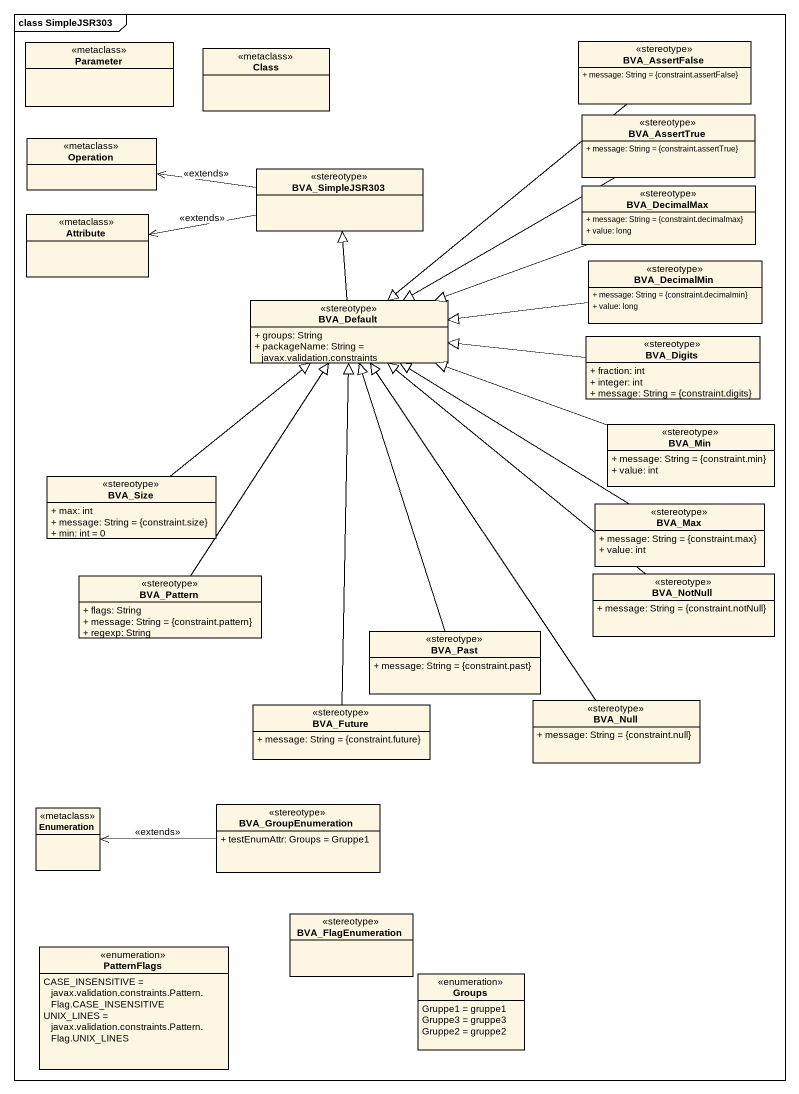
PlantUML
@startuml
mainframe class SimpleJSR303
hide circle
hide empty members
skinparam classAttributeIconSize 0
class Parameter <<metaclass>>
class "Class" as Class_ <<metaclass>>
class BVA_AssertFalse <<stereotype>> {
  + message: String = {constraint.assertFalse}
}
class BVA_AssertTrue <<stereotype>> {
  + message: String = {constraint.assertTrue}
}
class Operation <<metaclass>>
class BVA_SimpleJSR303 <<stereotype>>
class BVA_DecimalMax <<stereotype>> {
  + message: String = {constraint.decimalmax}
  + value: long
}
class Attribute <<metaclass>>
class BVA_DecimalMin <<stereotype>> {
  + message: String = {constraint.decimalmin}
  + value: long
}
class BVA_Default <<stereotype>> {
  + groups: String
  + packageName: String = javax.validation.constraints
}
class BVA_Digits <<stereotype>> {
  + fraction: int
  + integer: int
  + message: String = {constraint.digits}
}
class BVA_Min <<stereotype>> {
  + message: String = {constraint.min}
  + value: int
}
class BVA_Size <<stereotype>> {
  + max: int
  + message: String = {constraint.size}
  + min: int = 0
}
class BVA_Max <<stereotype>> {
  + message: String = {constraint.max}
  + value: int
}
class BVA_NotNull <<stereotype>> {
  + message: String = {constraint.notNull}
}
class BVA_Pattern <<stereotype>> {
  + flags: String
  + message: String = {constraint.pattern}
  + regexp: String
}
class BVA_Past <<stereotype>> {
  + message: String = {constraint.past}
}
class BVA_Future <<stereotype>> {
  + message: String = {constraint.future}
}
class BVA_Null <<stereotype>> {
  + message: String = {constraint.null}
}
class Enumeration <<metaclass>>
class BVA_GroupEnumeration <<stereotype>> {
  + testEnumAttr: Groups = Gruppe1
}
class BVA_FlagEnumeration <<stereotype>>
enum PatternFlags {
  CASE_INSENSITIVE = javax.validation.constraints.Pattern.Flag.CASE_INSENSITIVE
  UNIX_LINES = javax.validation.constraints.Pattern.Flag.UNIX_LINES
}
enum Groups {
  Gruppe1 = gruppe1
  Gruppe3 = gruppe3
  Gruppe2 = gruppe2
}
BVA_AssertFalse --|> BVA_Default
BVA_AssertTrue -left-|> BVA_Default
BVA_SimpleJSR303 -left-> Operation : <<extends>>
BVA_SimpleJSR303 -left-> Attribute : <<extends>>
BVA_DecimalMax -left-|> BVA_Default
BVA_DecimalMin -left-|> BVA_Default
BVA_Default -up-|> BVA_SimpleJSR303
BVA_Digits -left-|> BVA_Default
BVA_Min -left-|> BVA_Default
BVA_Size -up-|> BVA_Default
BVA_Max -up-|> BVA_Default
BVA_NotNull -up-|> BVA_Default
BVA_Pattern -up-|> BVA_Default
BVA_Past -up-|> BVA_Default
BVA_Future -up-|> BVA_Default
BVA_Null -up-|> BVA_Default
BVA_GroupEnumeration -left-> Enumeration : <<extends>>
@enduml
